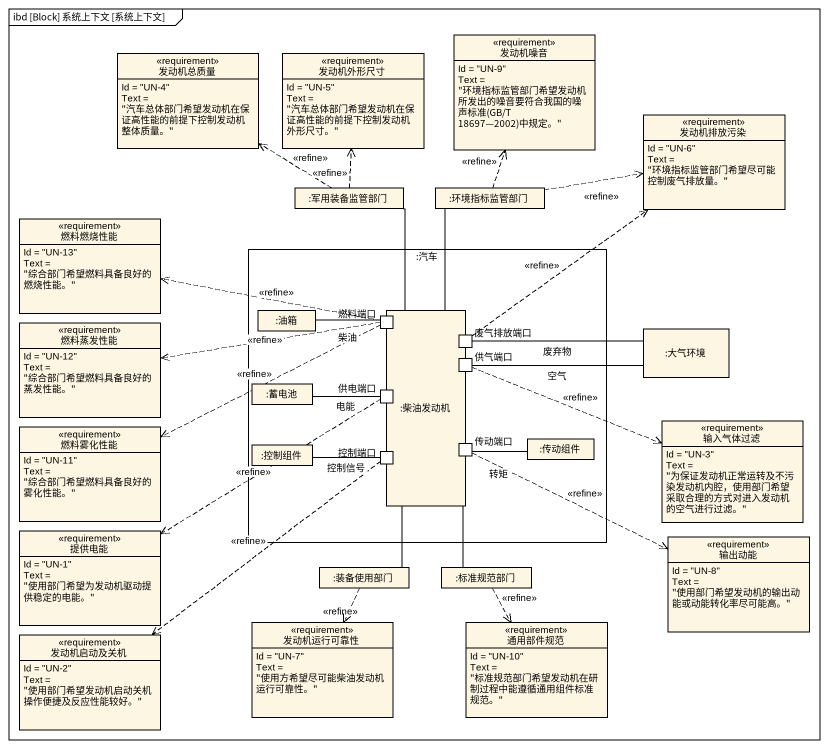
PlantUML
@startuml
mainframe ibd [Block] 系统上下文 [系统上下文]
allowmixing
hide circle
hide empty members
class 发动机总质量 <<requirement>> {
  Id = "UN-4"
  Text = "汽车总体部门希望发动机在保证高性能的前提下控制发动机整体质量。"
}
class 发动机外形尺寸 <<requirement>> {
  Id = "UN-5"
  Text = "汽车总体部门希望发动机在保证高性能的前提下控制发动机外形尺寸。"
}
class 发动机噪音 <<requirement>> {
  Id = "UN-9"
  {field} Text = "环境指标监管部门希望发动机所发出的噪音要符合我国的噪声标准(GB/T 18697—2002)中规定。"
}
class 发动机排放污染 <<requirement>> {
  Id = "UN-6"
  Text = "环境指标监管部门希望尽可能控制废气排放量。"
}
class 燃料燃烧性能 <<requirement>> {
  Id = "UN-13"
  Text = "综合部门希望燃料具备良好的燃烧性能。"
}
rectangle ":军用装备监管部门" as 军用装备监管部门
rectangle ":环境指标监管部门" as 环境指标监管部门
rectangle ":汽车" as 汽车 {
  rectangle ":油箱" as 油箱
  rectangle ":柴油发动机" as 柴油发动机 {
    port 燃料端口
    port 废气排放端口
    port 供气端口
    port 供电端口
    port 控制端口
    port 传动端口
  }
  rectangle ":蓄电池" as 蓄电池
  rectangle ":控制组件" as 控制组件
  rectangle ":传动组件" as 传动组件
}
class 燃料蒸发性能 <<requirement>> {
  Id = "UN-12"
  Text = "综合部门希望燃料具备良好的蒸发性能。"
}
rectangle ":大气环境" as 大气环境
class 燃料雾化性能 <<requirement>> {
  Id = "UN-11"
  Text = "综合部门希望燃料具备良好的雾化性能。"
}
class 输入气体过滤 <<requirement>> {
  Id = "UN-3"
  Text = "为保证发动机正常运转及不污染发动机内腔，使用部门希望采取合理的方式对进入发动机的空气进行过滤。"
}
class 提供电能 <<requirement>> {
  Id = "UN-1"
  Text = "使用部门希望为发动机驱动提供稳定的电能。"
}
rectangle ":装备使用部门" as 装备使用部门
rectangle ":标准规范部门" as 标准规范部门
class 输出动能 <<requirement>> {
  Id = "UN-8"
  Text = "使用部门希望发动机的输出动能或动能转化率尽可能高。"
}
class 发动机启动及关机 <<requirement>> {
  Id = "UN-2"
  Text = "使用部门希望发动机启动关机操作便捷及反应性能较好。"
}
class 发动机运行可靠性 <<requirement>> {
  Id = "UN-7"
  Text = "使用方希望尽可能柴油发动机运行可靠性。"
}
class 通用部件规范 <<requirement>> {
  Id = "UN-10"
  Text = "标准规范部门希望发动机在研制过程中能遵循通用组件标准规范。"
}
军用装备监管部门 .up.> 发动机总质量 : <<refine>>
军用装备监管部门 .up.> 发动机外形尺寸 : <<refine>>
军用装备监管部门 -- 柴油发动机
环境指标监管部门 .up.> 发动机噪音 : <<refine>>
环境指标监管部门 .right.> 发动机排放污染 : <<refine>>
环境指标监管部门 -- 柴油发动机
油箱 -right- 燃料端口 : 柴油
燃料端口 .left.> 燃料燃烧性能 : <<refine>>
燃料端口 .left.> 燃料蒸发性能 : <<refine>>
燃料端口 .left.> 燃料雾化性能 : <<refine>>
废气排放端口 .up.> 发动机排放污染 : <<refine>>
废气排放端口 -right- 大气环境 : 废弃物
供气端口 -right- 大气环境 : 空气
供气端口 .right.> 输入气体过滤 : <<refine>>
蓄电池 -right- 供电端口 : 电能
供电端口 ..> 提供电能 : <<refine>>
控制组件 -right- 控制端口 : 控制信号
控制端口 ..> 发动机启动及关机 : <<refine>>
传动端口 -right- 传动组件 : 转矩
传动端口 .right.> 输出动能 : <<refine>>
装备使用部门 -up- 柴油发动机
装备使用部门 ..> 发动机运行可靠性 : <<refine>>
标准规范部门 -up- 柴油发动机
标准规范部门 ..> 通用部件规范 : <<refine>>
@enduml
